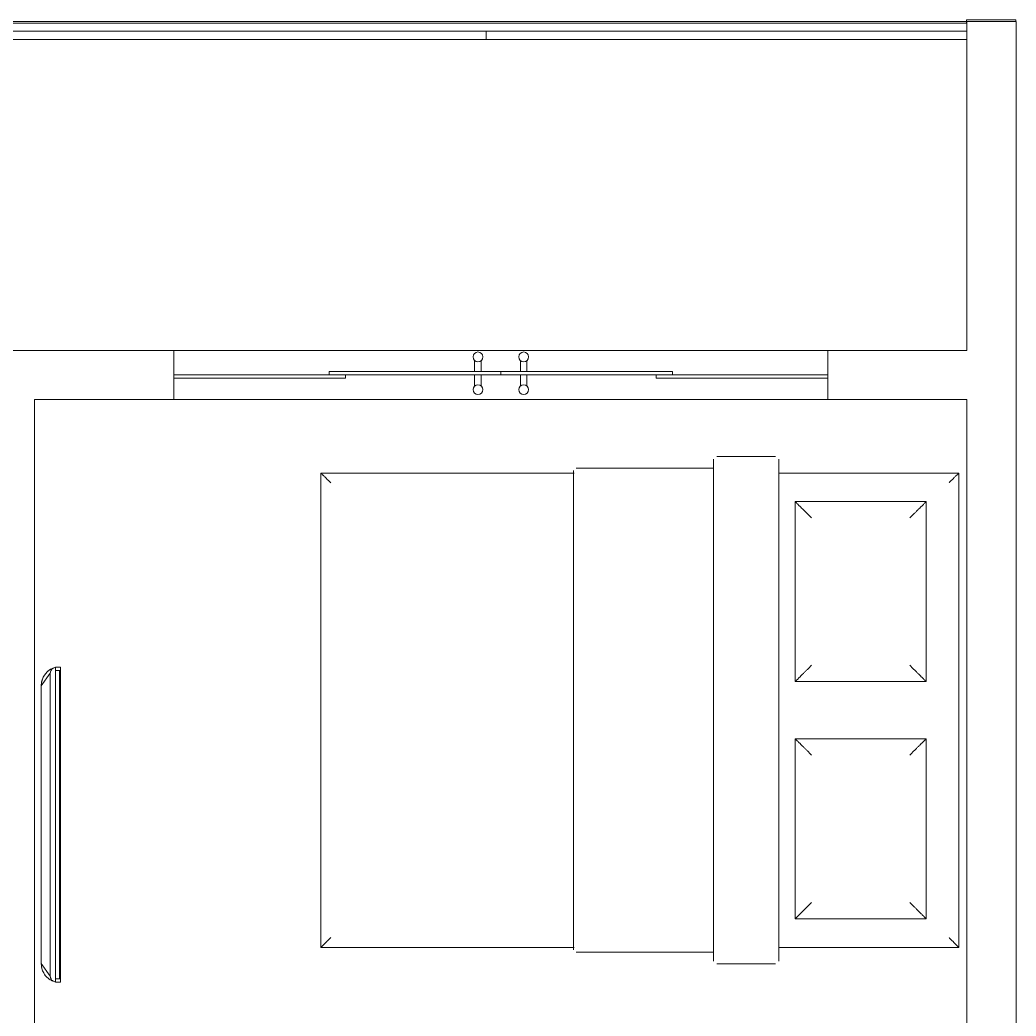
# Model space of a CAD drawing. Header units: millimetres. Extents: x 586.5 to 618.3, y 239.1 to 272.6.
# Drawn here: x 598.452 to 601.498, y 269.525 to 272.57 of the extents above; entities that cross this region are included whole.
import ezdxf

# ---------------------------------------------------------------- set-up
doc = ezdxf.new("R2010")
doc.units = ezdxf.units.MM
doc.header["$LTSCALE"] = 75
for name, color, linetype, lineweight in [('A Arquitetura LRZ', 252, 'Continuous', 9), ('A Esquadrias LRZ', 252, 'Continuous', 9), ('A Mobiliário LRZ', 253, 'Continuous', 9)]:
    doc.layers.add(name, color=color, linetype=linetype, lineweight=lineweight)

msp = doc.modelspace()

# ---------------------------------------------------------------- linework, layer by layer
at = {"layer": 'A Arquitetura LRZ'}
for p, q in [((601.3465, 272.5604), (601.3465, 272.5704)), ((601.3465, 272.5704), (601.4965, 272.5704)), ((601.4965, 272.5704), (601.4965, 272.5654)), ((601.4975, 272.5654), (601.3475, 272.5654)), ((601.3475, 272.5654), (601.3475, 271.5604)), ((601.4975, 240.0104), (601.4975, 272.5654)), ((598.3075, 271.5604), (601.3475, 271.5604)), ((598.9225, 271.4104), (598.9225, 271.5604)), ((600.9225, 271.5604), (600.9225, 271.4104)), ((601.3475, 271.5594), (601.3475, 271.5604)), ((598.4975, 268.5614), (598.4975, 271.4104)), ((601.3475, 271.4104), (598.4975, 271.4104)), ((601.3475, 271.4104), (601.3475, 267.5604))]:
    msp.add_line(p, q, dxfattribs=at)
at = {"layer": 'A Esquadrias LRZ'}
for p, q in [((586.6455, 272.5654), (601.3485, 272.5654)), ((601.3475, 272.5604), (594.072, 272.5604)), ((598.4073, 272.5359), (599.8774, 272.5359)), ((599.8774, 272.5109), (598.4073, 272.5109)), ((599.8774, 272.5359), (599.8774, 272.5109)), ((599.8774, 272.5359), (601.3475, 272.5359)), ((599.8774, 272.5359), (599.8774, 272.5109)), ((601.3475, 272.5109), (599.8774, 272.5109)), ((599.8425, 271.5293), (599.8425, 271.4954)), ((599.8625, 271.4954), (599.8625, 271.5295)), ((599.9825, 271.5293), (599.9825, 271.4954)), ((600.0025, 271.4954), (600.0025, 271.5295)), ((599.4475, 271.4854), (598.9225, 271.4854)), ((598.9225, 271.4754), (599.4475, 271.4754)), ((599.8425, 271.4954), (599.3975, 271.4954)), ((599.3975, 271.4954), (599.3975, 271.4854)), ((599.3975, 271.4854), (599.8425, 271.4854)), ((599.4475, 271.4754), (599.4475, 271.4854)), ((599.8625, 271.4954), (599.8425, 271.4954)), ((599.8425, 271.4854), (599.8425, 271.4515)), ((599.8425, 271.4854), (599.8625, 271.4854)), ((599.9225, 271.4954), (599.8625, 271.4954)), ((599.8625, 271.4513), (599.8625, 271.4854)), ((599.8625, 271.4854), (599.9225, 271.4854)), ((599.9225, 271.4854), (599.9225, 271.4954)), ((599.9225, 271.4954), (599.9225, 271.4854)), ((599.9825, 271.4954), (599.9225, 271.4954)), ((599.9225, 271.4854), (599.9825, 271.4854)), ((600.0025, 271.4954), (599.9825, 271.4954)), ((599.9825, 271.4854), (599.9825, 271.4515)), ((599.9825, 271.4854), (600.0025, 271.4854)), ((600.4475, 271.4954), (600.0025, 271.4954)), ((600.0025, 271.4513), (600.0025, 271.4854)), ((600.0025, 271.4854), (600.4475, 271.4854)), ((600.9225, 271.4854), (600.3975, 271.4854)), ((600.3975, 271.4854), (600.3975, 271.4754)), ((600.3975, 271.4754), (600.9225, 271.4754)), ((600.4475, 271.4854), (600.4475, 271.4954))]:
    msp.add_line(p, q, dxfattribs=at)
for centre, start, end in [((599.8525, 271.5404), 0, 180), ((599.8525, 271.5404), 180, 0), ((599.9925, 271.5404), 0, 180), ((599.9925, 271.5404), 180, 0), ((599.8525, 271.4404), 0, 180), ((599.8525, 271.4404), 180, 0), ((599.9925, 271.4404), 0, 180), ((599.9925, 271.4404), 180, 0)]:
    msp.add_arc(centre, 0.015, start, end, dxfattribs=at)
at = {"layer": 'A Mobiliário LRZ'}
for p, q in [((600.7625, 271.2354), (600.5825, 271.2354)), ((600.5725, 271.2004), (600.1525, 271.2004)), ((600.5725, 271.2254), (600.5725, 271.2253)), ((600.5725, 271.2253), (600.5725, 271.2252)), ((600.5725, 271.2252), (600.5725, 271.2249)), ((600.5725, 271.2249), (600.5725, 271.2245)), ((600.5725, 271.2245), (600.5725, 271.224)), ((600.5725, 271.224), (600.5725, 271.2234)), ((600.5725, 271.2234), (600.5725, 271.2227)), ((600.5725, 271.2227), (600.5725, 271.2219)), ((600.5725, 271.2219), (600.5725, 271.2209)), ((600.5725, 271.2209), (600.5725, 271.2199)), ((600.5725, 271.2199), (600.5725, 271.2187)), ((600.5725, 271.2187), (600.5725, 271.2175)), ((600.5725, 271.2175), (600.5725, 271.2162)), ((600.5725, 271.2162), (600.5725, 271.2147)), ((600.5725, 271.2147), (600.5725, 271.2132)), ((600.5725, 271.2132), (600.5725, 271.2116)), ((600.5725, 271.2116), (600.5725, 271.2098)), ((600.5725, 271.2098), (600.5725, 271.208)), ((600.5725, 271.208), (600.5725, 271.2061)), ((600.5725, 271.2061), (600.5725, 271.2042)), ((600.5725, 271.2042), (600.5725, 271.2021)), ((600.5725, 271.2021), (600.5725, 271.2)), ((600.5725, 271.2), (600.5725, 271.1978)), ((600.5725, 271.1978), (600.5725, 271.1956)), ((600.7725, 271.2253), (600.7725, 271.2254)), ((600.7725, 271.2254), (600.7725, 271.2254)), ((600.7725, 271.2251), (600.7725, 271.2253)), ((600.7725, 271.2248), (600.7725, 271.2251)), ((600.7725, 271.2244), (600.7725, 271.2248)), ((600.7725, 271.2239), (600.7725, 271.2244)), ((600.7725, 271.2232), (600.7725, 271.2239)), ((600.7725, 271.2225), (600.7725, 271.2232)), ((600.7725, 271.2216), (600.7725, 271.2225)), ((600.7725, 271.2206), (600.7725, 271.2216)), ((600.7725, 271.2196), (600.7725, 271.2206)), ((600.7725, 271.2184), (600.7725, 271.2196)), ((600.7725, 271.2171), (600.7725, 271.2184)), ((600.7725, 271.2158), (600.7725, 271.2171)), ((600.7725, 271.2143), (600.7725, 271.2158)), ((600.7725, 271.2127), (600.7725, 271.2143)), ((600.7725, 271.2111), (600.7725, 271.2127)), ((600.7725, 271.2094), (600.7725, 271.2111)), ((600.7725, 271.2075), (600.7725, 271.2094)), ((600.7725, 271.2056), (600.7725, 271.2075)), ((600.7725, 271.2036), (600.7725, 271.2056)), ((600.7725, 271.2016), (600.7725, 271.2036)), ((600.7725, 271.1994), (600.7725, 271.2016)), ((600.7725, 271.1972), (600.7725, 271.1994)), ((600.7725, 271.1949), (600.7725, 271.1972)), ((599.3725, 271.1854), (599.3725, 269.7354)), ((600.1463, 271.1854), (599.3725, 271.1854)), ((600.145, 271.1929), (600.145, 271.1929)), ((600.145, 271.1929), (600.145, 271.1928)), ((600.145, 271.1928), (600.145, 271.1926)), ((600.145, 271.1926), (600.145, 271.1924)), ((600.145, 271.1924), (600.145, 271.1922)), ((600.145, 271.1922), (600.145, 271.1918)), ((600.145, 271.1918), (600.145, 271.1914)), ((600.145, 271.1914), (600.145, 271.191)), ((600.145, 271.191), (600.145, 271.1905)), ((600.145, 271.1905), (600.145, 271.1899)), ((600.145, 271.1899), (600.145, 271.1893)), ((600.145, 271.1893), (600.145, 271.1887)), ((600.145, 271.1887), (600.145, 271.1879)), ((600.145, 271.1879), (600.145, 271.1872)), ((600.145, 271.1872), (600.145, 271.1864)), ((600.145, 271.1864), (600.145, 271.1855)), ((600.145, 271.1855), (600.145, 271.1846)), ((600.145, 271.1846), (600.145, 271.1836)), ((600.145, 271.1836), (600.145, 271.1826)), ((600.145, 271.1826), (600.145, 271.1815)), ((600.145, 271.1815), (600.145, 271.1804)), ((600.145, 271.1804), (600.145, 271.1793)), ((600.145, 271.1793), (600.145, 271.1781)), ((600.145, 271.1781), (600.145, 271.1769)), ((600.145, 271.1769), (600.145, 271.1757)), ((600.145, 271.1757), (600.145, 271.1744)), ((600.145, 271.1744), (600.145, 271.1731)), ((600.145, 271.1731), (600.145, 271.1717)), ((600.145, 271.1717), (600.145, 271.1704)), ((600.145, 271.1704), (600.145, 271.169)), ((600.145, 271.169), (600.145, 271.1676)), ((600.145, 271.1676), (600.145, 271.1662)), ((600.145, 271.1662), (600.145, 271.1647)), ((600.5725, 271.1956), (600.5725, 271.1932)), ((600.5725, 271.1932), (600.5725, 271.1908)), ((600.5725, 271.1908), (600.5725, 271.1884)), ((600.5725, 271.1884), (600.5725, 271.1859)), ((600.5725, 271.1859), (600.5725, 271.1834)), ((600.5725, 271.1834), (600.5725, 271.1808)), ((600.5725, 271.1808), (600.5725, 271.1781)), ((600.5725, 271.1781), (600.5725, 271.1755)), ((600.5725, 271.1755), (600.5725, 271.1728)), ((600.5725, 271.1728), (600.5725, 271.1701)), ((600.5725, 271.1701), (600.5725, 271.1673)), ((600.5725, 271.1673), (600.5725, 271.1645)), ((600.7725, 271.1926), (600.7725, 271.1949)), ((600.7725, 271.1902), (600.7725, 271.1926)), ((600.7725, 271.1877), (600.7725, 271.1902)), ((600.7725, 271.1852), (600.7725, 271.1877)), ((601.3225, 271.1854), (600.7725, 271.1854)), ((600.7725, 271.1827), (600.7725, 271.1852)), ((600.7725, 271.1801), (600.7725, 271.1827)), ((600.7725, 271.1774), (600.7725, 271.1801)), ((600.7725, 271.1747), (600.7725, 271.1774)), ((600.7725, 271.172), (600.7725, 271.1747)), ((600.7725, 271.1693), (600.7725, 271.172)), ((600.7725, 271.1666), (600.7725, 271.1693)), ((600.7725, 271.1638), (600.7725, 271.1666)), ((601.3225, 269.7354), (601.3225, 271.1854)), ((600.145, 271.1647), (600.145, 271.1633)), ((600.145, 271.1633), (600.145, 271.1618)), ((600.145, 271.1618), (600.145, 271.1603)), ((600.145, 271.1603), (600.145, 271.1588)), ((600.145, 271.1588), (600.145, 271.1573)), ((600.145, 271.1573), (600.145, 271.1558)), ((600.145, 271.1558), (600.145, 271.1554)), ((600.145, 271.1554), (600.145, 269.7654)), ((600.5725, 271.1645), (600.5725, 271.1618)), ((600.5725, 271.1618), (600.5725, 271.159)), ((600.5725, 271.159), (600.5725, 271.1562)), ((600.5725, 271.1562), (600.5725, 271.1554)), ((600.5725, 271.1554), (600.5725, 269.7654)), ((600.7725, 271.161), (600.7725, 271.1638)), ((600.7725, 271.1582), (600.7725, 271.161)), ((600.7725, 271.1554), (600.7725, 271.1582)), ((600.7725, 269.7654), (600.7725, 271.1554)), ((601.2225, 271.0979), (600.8225, 271.0979)), ((600.8225, 271.0979), (600.8225, 270.5479)), ((601.2225, 270.5479), (601.2225, 271.0979)), ((598.5615, 269.6289), (598.5615, 270.5919)), ((598.5765, 270.5919), (598.5615, 270.5919)), ((598.5615, 270.5919), (598.5615, 270.5819)), ((598.5765, 270.5819), (598.5765, 270.5919)), ((598.5449, 270.5738), (598.5175, 270.5348)), ((598.5449, 270.5738), (598.5449, 269.6471)), ((598.5735, 270.5819), (598.5615, 270.5819)), ((598.5615, 270.5819), (598.5615, 269.6389)), ((598.5615, 270.5819), (598.5765, 270.5819)), ((598.5735, 269.6389), (598.5735, 270.5819)), ((598.5765, 270.5819), (598.5765, 269.6389)), ((598.5175, 270.5338), (598.5175, 270.5348)), ((598.5175, 269.686), (598.5175, 270.5338)), ((600.8225, 270.5479), (601.2225, 270.5479)), ((601.2225, 270.3729), (600.8225, 270.3729)), ((600.8225, 270.3729), (600.8225, 269.8229)), ((601.2225, 269.8229), (601.2225, 270.3729)), ((598.5769, 270.1349), (598.5765, 270.1349)), ((598.5765, 270.1349), (598.5769, 270.1349)), ((598.5765, 270.1349), (598.5769, 270.1349)), ((598.5765, 270.1332), (598.5769, 270.1332)), ((598.5765, 270.1332), (598.5769, 270.1332)), ((598.5765, 270.1323), (598.5769, 270.1323)), ((598.5769, 270.1299), (598.5769, 270.1349)), ((598.5769, 270.1349), (598.5769, 270.1323)), ((598.5769, 270.1349), (598.5769, 270.1346)), ((598.5769, 270.1346), (598.5769, 270.1299)), ((598.5769, 270.1332), (598.5769, 270.1313)), ((598.5769, 270.1313), (598.5769, 270.1332)), ((598.5769, 270.1332), (598.5769, 270.1332)), ((598.5765, 270.1299), (598.5769, 270.1299)), ((598.5765, 270.1281), (598.5769, 270.1281)), ((598.5765, 270.1267), (598.5769, 270.1267)), ((598.5765, 270.1267), (598.5769, 270.1267)), ((598.5765, 270.1259), (598.5769, 270.1259)), ((598.5769, 270.1248), (598.5765, 270.1248)), ((598.5765, 270.1225), (598.5769, 270.1225)), ((598.5765, 270.1204), (598.5769, 270.1204)), ((598.5765, 270.1187), (598.5769, 270.1187)), ((598.5769, 270.1174), (598.5765, 270.1174)), ((598.5765, 270.1156), (598.5769, 270.1156)), ((598.5769, 270.1137), (598.5765, 270.1137)), ((598.5765, 270.1137), (598.5769, 270.1137)), ((598.5769, 270.1136), (598.5765, 270.1136)), ((598.5765, 270.1119), (598.5769, 270.1119)), ((598.5765, 270.1109), (598.5769, 270.1109)), ((598.5765, 270.1104), (598.5769, 270.1104)), ((598.5765, 270.1104), (598.5769, 270.1104)), ((598.5765, 270.1087), (598.5769, 270.1087)), ((598.5765, 270.1087), (598.5769, 270.1087)), ((598.5765, 270.1069), (598.5769, 270.1069)), ((598.5765, 270.1041), (598.5769, 270.1041)), ((598.5765, 270.104), (598.5769, 270.104)), ((598.5765, 270.1031), (598.5769, 270.1031)), ((598.5765, 270.1021), (598.5769, 270.1021)), ((598.5765, 270.1021), (598.5769, 270.1021)), ((598.5769, 270.1281), (598.5769, 270.1267)), ((598.5769, 270.1267), (598.5769, 270.1248)), ((598.5769, 270.1248), (598.5769, 270.1225)), ((598.5769, 270.1156), (598.5769, 270.1204)), ((598.5769, 270.1204), (598.5769, 270.1187)), ((598.5769, 270.1187), (598.5769, 270.1174)), ((598.5769, 270.1174), (598.5769, 270.1156)), ((598.5769, 270.1137), (598.5769, 270.1119)), ((598.5769, 270.1118), (598.5769, 270.1135)), ((598.5769, 270.1135), (598.5769, 270.1126)), ((598.5769, 270.1126), (598.5769, 270.1109)), ((598.5769, 270.1117), (598.5769, 270.1121)), ((598.5769, 270.1121), (598.5769, 270.1104)), ((598.5769, 270.1106), (598.5769, 270.1119)), ((598.5769, 270.1119), (598.5769, 270.111)), ((598.5769, 270.111), (598.5769, 270.1087)), ((598.5769, 270.1109), (598.5769, 270.1106)), ((598.5769, 270.1087), (598.5769, 270.1105)), ((598.5769, 270.1104), (598.5769, 270.1087)), ((598.5769, 270.1087), (598.5769, 270.1094)), ((598.5769, 270.1069), (598.5769, 270.1041)), ((598.5769, 270.1041), (598.5769, 270.1031)), ((598.5769, 270.1031), (598.5769, 270.1021)), ((598.5769, 270.1021), (598.5769, 270.0993)), ((598.5769, 270.0993), (598.5765, 270.0993)), ((598.5765, 270.0978), (598.5769, 270.0978)), ((598.5765, 270.0963), (598.5769, 270.0963)), ((598.5765, 270.096), (598.5769, 270.096)), ((598.5765, 270.0949), (598.5769, 270.0949)), ((598.5765, 270.0939), (598.5769, 270.0939)), ((598.5769, 270.0935), (598.5765, 270.0935)), ((598.5765, 270.0921), (598.5769, 270.0921)), ((598.5769, 270.0909), (598.5765, 270.0909)), ((598.5769, 270.0909), (598.5765, 270.0909)), ((598.5765, 270.0909), (598.5769, 270.0909)), ((598.5765, 270.0892), (598.5769, 270.0892)), ((598.5765, 270.0882), (598.5769, 270.0882)), ((598.5765, 270.0876), (598.5769, 270.0876)), ((598.5765, 270.0876), (598.5769, 270.0876)), ((598.5765, 270.086), (598.5769, 270.086)), ((598.5765, 270.0859), (598.5769, 270.0859)), ((598.5769, 270.0978), (598.5769, 270.0963)), ((598.5769, 270.0963), (598.5769, 270.0935)), ((598.5769, 270.0935), (598.5769, 270.0921)), ((598.5769, 270.0909), (598.5769, 270.0891)), ((598.5769, 270.0891), (598.5769, 270.0907)), ((598.5769, 270.0907), (598.5769, 270.0898)), ((598.5769, 270.0898), (598.5769, 270.0882)), ((598.5769, 270.0889), (598.5769, 270.0893)), ((598.5769, 270.0893), (598.5769, 270.0876)), ((598.5769, 270.0878), (598.5769, 270.0892)), ((598.5769, 270.0891), (598.5769, 270.0882)), ((598.5769, 270.0882), (598.5769, 270.0878)), ((598.5769, 270.0882), (598.5769, 270.086)), ((598.5769, 270.0859), (598.5769, 270.0878)), ((598.5769, 270.0876), (598.5769, 270.0859)), ((598.5769, 270.086), (598.5769, 270.0866)), ((600.8225, 269.8229), (601.2225, 269.8229)), ((599.3725, 269.7354), (600.1463, 269.7354)), ((600.145, 269.7654), (600.145, 269.7639)), ((600.145, 269.7639), (600.145, 269.7624)), ((600.145, 269.7624), (600.145, 269.7609)), ((600.145, 269.7609), (600.145, 269.7594)), ((600.145, 269.7594), (600.145, 269.758)), ((600.145, 269.758), (600.145, 269.7565)), ((600.145, 269.7565), (600.145, 269.755)), ((600.145, 269.755), (600.145, 269.7536)), ((600.145, 269.7536), (600.145, 269.7522)), ((600.145, 269.7522), (600.145, 269.7508)), ((600.145, 269.7508), (600.145, 269.7494)), ((600.145, 269.7494), (600.145, 269.7481)), ((600.145, 269.7481), (600.145, 269.7468)), ((600.145, 269.7468), (600.145, 269.7455)), ((600.145, 269.7455), (600.145, 269.7442)), ((600.145, 269.7442), (600.145, 269.743)), ((600.145, 269.743), (600.145, 269.7418)), ((600.145, 269.7418), (600.145, 269.7407)), ((600.145, 269.7407), (600.145, 269.7396)), ((600.145, 269.7396), (600.145, 269.7385)), ((600.145, 269.7385), (600.145, 269.7375)), ((600.145, 269.7375), (600.145, 269.7365)), ((600.145, 269.7365), (600.145, 269.7356)), ((600.145, 269.7356), (600.145, 269.7347)), ((600.5725, 269.7654), (600.5725, 269.7626)), ((600.5725, 269.7626), (600.5725, 269.7598)), ((600.5725, 269.7598), (600.5725, 269.757)), ((600.5725, 269.757), (600.5725, 269.7543)), ((600.5725, 269.7543), (600.5725, 269.7515)), ((600.5725, 269.7515), (600.5725, 269.7488)), ((600.5725, 269.7488), (600.5725, 269.7461)), ((600.5725, 269.7461), (600.5725, 269.7434)), ((600.5725, 269.7434), (600.5725, 269.7407)), ((600.5725, 269.7407), (600.5725, 269.7381)), ((600.5725, 269.7381), (600.5725, 269.7356)), ((600.5725, 269.7356), (600.5725, 269.7331)), ((600.7725, 269.7646), (600.7725, 269.7654)), ((600.7725, 269.7618), (600.7725, 269.7646)), ((600.7725, 269.7591), (600.7725, 269.7618)), ((600.7725, 269.7563), (600.7725, 269.7591)), ((600.7725, 269.7535), (600.7725, 269.7563)), ((600.7725, 269.7508), (600.7725, 269.7535)), ((600.7725, 269.748), (600.7725, 269.7508)), ((600.7725, 269.7453), (600.7725, 269.748)), ((600.7725, 269.7427), (600.7725, 269.7453)), ((600.7725, 269.74), (600.7725, 269.7427)), ((600.7725, 269.7374), (600.7725, 269.74)), ((600.7725, 269.7349), (600.7725, 269.7374)), ((600.7725, 269.7354), (601.3225, 269.7354)), ((600.145, 269.7347), (600.145, 269.7338)), ((600.145, 269.7338), (600.145, 269.7331)), ((600.145, 269.7331), (600.145, 269.7323)), ((600.145, 269.7323), (600.145, 269.7316)), ((600.145, 269.7316), (600.145, 269.731)), ((600.145, 269.731), (600.145, 269.7305)), ((600.145, 269.7305), (600.145, 269.7299)), ((600.145, 269.7299), (600.145, 269.7295)), ((600.145, 269.7295), (600.145, 269.7291)), ((600.145, 269.7291), (600.145, 269.7287)), ((600.145, 269.7287), (600.145, 269.7284)), ((600.145, 269.7284), (600.145, 269.7282)), ((600.145, 269.7282), (600.145, 269.7281)), ((600.145, 269.7281), (600.145, 269.728)), ((600.145, 269.728), (600.145, 269.7279)), ((600.145, 269.7279), (600.145, 269.7279)), ((600.1525, 269.7204), (600.5725, 269.7204)), ((600.5725, 269.7331), (600.5725, 269.7306)), ((600.5725, 269.7306), (600.5725, 269.7282)), ((600.5725, 269.7282), (600.5725, 269.7259)), ((600.5725, 269.7259), (600.5725, 269.7236)), ((600.5725, 269.7236), (600.5725, 269.7214)), ((600.5725, 269.7214), (600.5725, 269.7192)), ((600.5725, 269.7192), (600.5725, 269.7172)), ((600.5725, 269.7172), (600.5725, 269.7152)), ((600.5725, 269.7152), (600.5725, 269.7133)), ((600.5725, 269.7133), (600.5725, 269.7115)), ((600.5725, 269.7115), (600.5725, 269.7097)), ((600.5725, 269.7097), (600.5725, 269.7081)), ((600.5725, 269.7081), (600.5725, 269.7065)), ((600.5725, 269.7065), (600.5725, 269.705)), ((600.5725, 269.705), (600.5725, 269.7037)), ((600.7725, 269.7324), (600.7725, 269.7349)), ((600.7725, 269.73), (600.7725, 269.7324)), ((600.7725, 269.7276), (600.7725, 269.73)), ((600.7725, 269.7253), (600.7725, 269.7276)), ((600.7725, 269.723), (600.7725, 269.7253)), ((600.7725, 269.7208), (600.7725, 269.723)), ((600.7725, 269.7187), (600.7725, 269.7208)), ((600.7725, 269.7166), (600.7725, 269.7187)), ((600.7725, 269.7147), (600.7725, 269.7166)), ((600.7725, 269.7128), (600.7725, 269.7147)), ((600.7725, 269.711), (600.7725, 269.7128)), ((600.7725, 269.7093), (600.7725, 269.711)), ((600.7725, 269.7076), (600.7725, 269.7093)), ((600.7725, 269.7061), (600.7725, 269.7076)), ((600.7725, 269.7047), (600.7725, 269.7061)), ((600.7725, 269.7033), (600.7725, 269.7047)), ((598.5175, 269.686), (598.5449, 269.6471)), ((600.5725, 269.7037), (600.5725, 269.7024)), ((600.5725, 269.7024), (600.5725, 269.7012)), ((600.5725, 269.7012), (600.5725, 269.7002)), ((600.5725, 269.7002), (600.5725, 269.6992)), ((600.5725, 269.6992), (600.5725, 269.6983)), ((600.5725, 269.6983), (600.5725, 269.6976)), ((600.5725, 269.6976), (600.5725, 269.697)), ((600.5725, 269.697), (600.5725, 269.6964)), ((600.5725, 269.6964), (600.5725, 269.696)), ((600.5725, 269.696), (600.5725, 269.6957)), ((600.5725, 269.6957), (600.5725, 269.6955)), ((600.5725, 269.6955), (600.5725, 269.6954)), ((600.5725, 269.6954), (600.5725, 269.6954)), ((600.5825, 269.6854), (600.7625, 269.6854)), ((600.7725, 269.7021), (600.7725, 269.7033)), ((600.7725, 269.7009), (600.7725, 269.7021)), ((600.7725, 269.6999), (600.7725, 269.7009)), ((600.7725, 269.699), (600.7725, 269.6999)), ((600.7725, 269.6981), (600.7725, 269.699)), ((600.7725, 269.6974), (600.7725, 269.6981)), ((600.7725, 269.6968), (600.7725, 269.6974)), ((600.7725, 269.6963), (600.7725, 269.6968)), ((600.7725, 269.6959), (600.7725, 269.6963)), ((600.7725, 269.6956), (600.7725, 269.6959)), ((600.7725, 269.6955), (600.7725, 269.6956)), ((600.7725, 269.6954), (600.7725, 269.6955)), ((598.5615, 269.6389), (598.5735, 269.6389)), ((598.5765, 269.6389), (598.5615, 269.6389)), ((598.5615, 269.6389), (598.5615, 269.6289)), ((598.5615, 269.6289), (598.5765, 269.6289)), ((598.5765, 269.6289), (598.5765, 269.6389))]:
    msp.add_line(p, q, dxfattribs=at)
for centre, radius, start, end in [((600.5825, 271.2254), 0.01, 165, 180), ((600.7625, 271.2254), 0.01, 0, 15), ((598.5765, 270.5348), 0.059, 104.7284, 126.3859), ((598.5765, 270.5348), 0.059, 126.3859, 180), ((598.5765, 270.5348), 0.059, 145.4554, 160.8703), ((598.5765, 270.5348), 0.059, 126.3859, 142.4986), ((598.5765, 270.5348), 0.059, 163.7919, 180), ((598.5765, 269.686), 0.059, 180, 238.5446), ((598.5765, 269.686), 0.059, 191.1467, 193.4615), ((600.5825, 269.6954), 0.01, 180, 195), ((600.7625, 269.6954), 0.01, 345, 0), ((598.5765, 269.686), 0.059, 216.2392, 219.0366), ((598.5765, 269.686), 0.059, 241.1544, 244.6623)]:
    msp.add_arc(centre, radius, start, end, dxfattribs=at)
for points, knots in [([(599.4025, 271.1554), (599.3999, 271.158), (599.396, 271.1619), (599.391, 271.1669), (599.3881, 271.1699), (599.3859, 271.1721), (599.3837, 271.1742), (599.3818, 271.1762), (599.38, 271.178), (599.3783, 271.1796), (599.3765, 271.1815), (599.3748, 271.1832), (599.3731, 271.1849), (599.3726, 271.1854), (599.3725, 271.1854)], [-1, -1, -1, -1, -0.833333, -0.75, -0.666667, -0.625, -0.583333, -0.5, -0.458333, -0.416667, -0.333333, -0.25, -0.166667, 0, 0, 0, 0]), ([(601.3225, 271.1854), (601.3225, 271.1854), (601.322, 271.1849), (601.3203, 271.1832), (601.3186, 271.1815), (601.3168, 271.1796), (601.3151, 271.178), (601.3133, 271.1762), (601.3109, 271.1737), (601.3081, 271.171), (601.3058, 271.1687), (601.3034, 271.1663), (601.2991, 271.1619), (601.2952, 271.1581), (601.2925, 271.1554)], [0, 0, 0, 0, 0.166667, 0.25, 0.333333, 0.416667, 0.458333, 0.5, 0.583333, 0.666667, 0.708333, 0.75, 0.833333, 1, 1, 1, 1]), ([(600.8225, 271.0979), (600.8226, 271.0979), (600.8234, 271.097), (600.8262, 271.0942), (600.8291, 271.0913), (600.8322, 271.0883), (600.8349, 271.0855), (600.8379, 271.0825), (600.842, 271.0784), (600.8466, 271.0739), (600.8504, 271.07), (600.8544, 271.0661), (600.8616, 271.0588), (600.8681, 271.0523), (600.8725, 271.0479)], [0, 0, 0, 0, 0.166667, 0.25, 0.333333, 0.416667, 0.458333, 0.5, 0.583333, 0.666667, 0.708333, 0.75, 0.833333, 1, 1, 1, 1]), ([(601.1725, 271.0479), (601.1769, 271.0524), (601.1835, 271.0588), (601.1917, 271.0671), (601.1966, 271.072), (601.2003, 271.0757), (601.2039, 271.0793), (601.2072, 271.0825), (601.2102, 271.0855), (601.2129, 271.0883), (601.216, 271.0913), (601.2189, 271.0942), (601.2217, 271.0971), (601.2225, 271.0979), (601.2225, 271.0979)], [-1, -1, -1, -1, -0.833333, -0.75, -0.666667, -0.625, -0.583333, -0.5, -0.458333, -0.416667, -0.333333, -0.25, -0.166667, 0, 0, 0, 0]), ([(600.8225, 270.5479), (600.8225, 270.5479), (600.8234, 270.5488), (600.8262, 270.5516), (600.8291, 270.5545), (600.8322, 270.5575), (600.8349, 270.5603), (600.8379, 270.5633), (600.842, 270.5674), (600.8466, 270.5719), (600.8504, 270.5758), (600.8544, 270.5798), (600.8616, 270.587), (600.8682, 270.5934), (600.8725, 270.5979)], [0, 0, 0, 0, 0.166667, 0.25, 0.333333, 0.416667, 0.458333, 0.5, 0.583333, 0.666667, 0.708333, 0.75, 0.833333, 1, 1, 1, 1]), ([(601.2225, 270.5479), (601.2225, 270.5479), (601.2217, 270.5488), (601.2189, 270.5516), (601.216, 270.5545), (601.2129, 270.5575), (601.2101, 270.5603), (601.2072, 270.5633), (601.2031, 270.5674), (601.1985, 270.5719), (601.1947, 270.5758), (601.1907, 270.5797), (601.1834, 270.587), (601.177, 270.5935), (601.1725, 270.5979)], [0, 0, 0, 0, 0.166667, 0.25, 0.333333, 0.416667, 0.458333, 0.5, 0.583333, 0.666667, 0.708333, 0.75, 0.833333, 1, 1, 1, 1]), ([(600.8225, 270.3729), (600.8226, 270.3729), (600.8234, 270.372), (600.8262, 270.3692), (600.8291, 270.3663), (600.8322, 270.3633), (600.8349, 270.3605), (600.8379, 270.3575), (600.842, 270.3534), (600.8466, 270.3489), (600.8504, 270.345), (600.8544, 270.3411), (600.8616, 270.3338), (600.8681, 270.3273), (600.8725, 270.3229)], [0, 0, 0, 0, 0.166667, 0.25, 0.333333, 0.416667, 0.458333, 0.5, 0.583333, 0.666667, 0.708333, 0.75, 0.833333, 1, 1, 1, 1]), ([(601.1725, 270.3229), (601.1769, 270.3274), (601.1835, 270.3338), (601.1917, 270.3421), (601.1966, 270.347), (601.2003, 270.3507), (601.2039, 270.3543), (601.2072, 270.3575), (601.2102, 270.3605), (601.2129, 270.3633), (601.216, 270.3663), (601.2189, 270.3692), (601.2217, 270.3721), (601.2225, 270.3729), (601.2225, 270.3729)], [-1, -1, -1, -1, -0.833333, -0.75, -0.666667, -0.625, -0.583333, -0.5, -0.458333, -0.416667, -0.333333, -0.25, -0.166667, 0, 0, 0, 0]), ([(600.8225, 269.8229), (600.8225, 269.8229), (600.8234, 269.8238), (600.8262, 269.8266), (600.8291, 269.8295), (600.8322, 269.8325), (600.8349, 269.8353), (600.8379, 269.8383), (600.842, 269.8424), (600.8466, 269.8469), (600.8504, 269.8508), (600.8544, 269.8548), (600.8616, 269.862), (600.8682, 269.8684), (600.8725, 269.8729)], [0, 0, 0, 0, 0.166667, 0.25, 0.333333, 0.416667, 0.458333, 0.5, 0.583333, 0.666667, 0.708333, 0.75, 0.833333, 1, 1, 1, 1]), ([(601.2225, 269.8229), (601.2225, 269.8229), (601.2217, 269.8238), (601.2189, 269.8266), (601.216, 269.8295), (601.2129, 269.8325), (601.2101, 269.8353), (601.2072, 269.8383), (601.2031, 269.8424), (601.1985, 269.8469), (601.1947, 269.8508), (601.1907, 269.8547), (601.1834, 269.862), (601.177, 269.8685), (601.1725, 269.8729)], [0, 0, 0, 0, 0.166667, 0.25, 0.333333, 0.416667, 0.458333, 0.5, 0.583333, 0.666667, 0.708333, 0.75, 0.833333, 1, 1, 1, 1]), ([(599.3725, 269.7354), (599.3725, 269.7354), (599.3731, 269.7359), (599.3747, 269.7376), (599.3765, 269.7393), (599.3783, 269.7412), (599.38, 269.7428), (599.3818, 269.7446), (599.3842, 269.7471), (599.387, 269.7498), (599.3893, 269.7521), (599.3917, 269.7545), (599.396, 269.7589), (599.3999, 269.7627), (599.4025, 269.7654)], [0, 0, 0, 0, 0.166667, 0.25, 0.333333, 0.416667, 0.458333, 0.5, 0.583333, 0.666667, 0.708333, 0.75, 0.833333, 1, 1, 1, 1]), ([(601.3225, 269.7354), (601.3225, 269.7354), (601.322, 269.7359), (601.3203, 269.7376), (601.3186, 269.7393), (601.3168, 269.7412), (601.3151, 269.7428), (601.3133, 269.7446), (601.3109, 269.7471), (601.3081, 269.7498), (601.3058, 269.7521), (601.3034, 269.7545), (601.2991, 269.7589), (601.2952, 269.7628), (601.2925, 269.7654)], [0, 0, 0, 0, 0.166667, 0.25, 0.333333, 0.416667, 0.458333, 0.5, 0.583333, 0.666667, 0.708333, 0.75, 0.833333, 1, 1, 1, 1])]:
    msp.add_open_spline(points, degree=3, knots=knots, dxfattribs=at)
for points in [[(598.5615, 270.5919), (598.5599, 270.5915), (598.5566, 270.5902), (598.5522, 270.5873), (598.5486, 270.5834), (598.5461, 270.5788), (598.5451, 270.5755), (598.5449, 270.5738)], [(598.5449, 269.6471), (598.5451, 269.6453), (598.5461, 269.642), (598.5487, 269.6374), (598.5522, 269.6335), (598.5566, 269.6306), (598.5599, 269.6293), (598.5615, 269.6289)]]:
    msp.add_open_spline(points, degree=3, dxfattribs=at)

doc.saveas('drawing.dxf')
